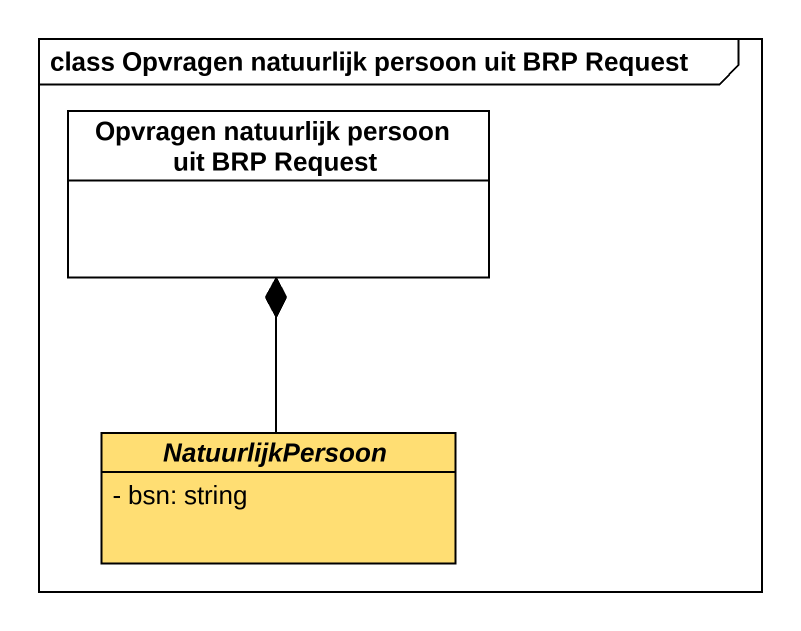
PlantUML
@startuml
mainframe class Opvragen natuurlijk persoon uit BRP Request
hide circle
hide empty members
skinparam classAttributeIconSize 0
class "Opvragen natuurlijk persoon uit BRP Request" as Opvragen_natuurlijk_persoon
abstract class NatuurlijkPersoon #FFDE73 {
  - bsn: string
}
NatuurlijkPersoon -up-* Opvragen_natuurlijk_persoon
@enduml
